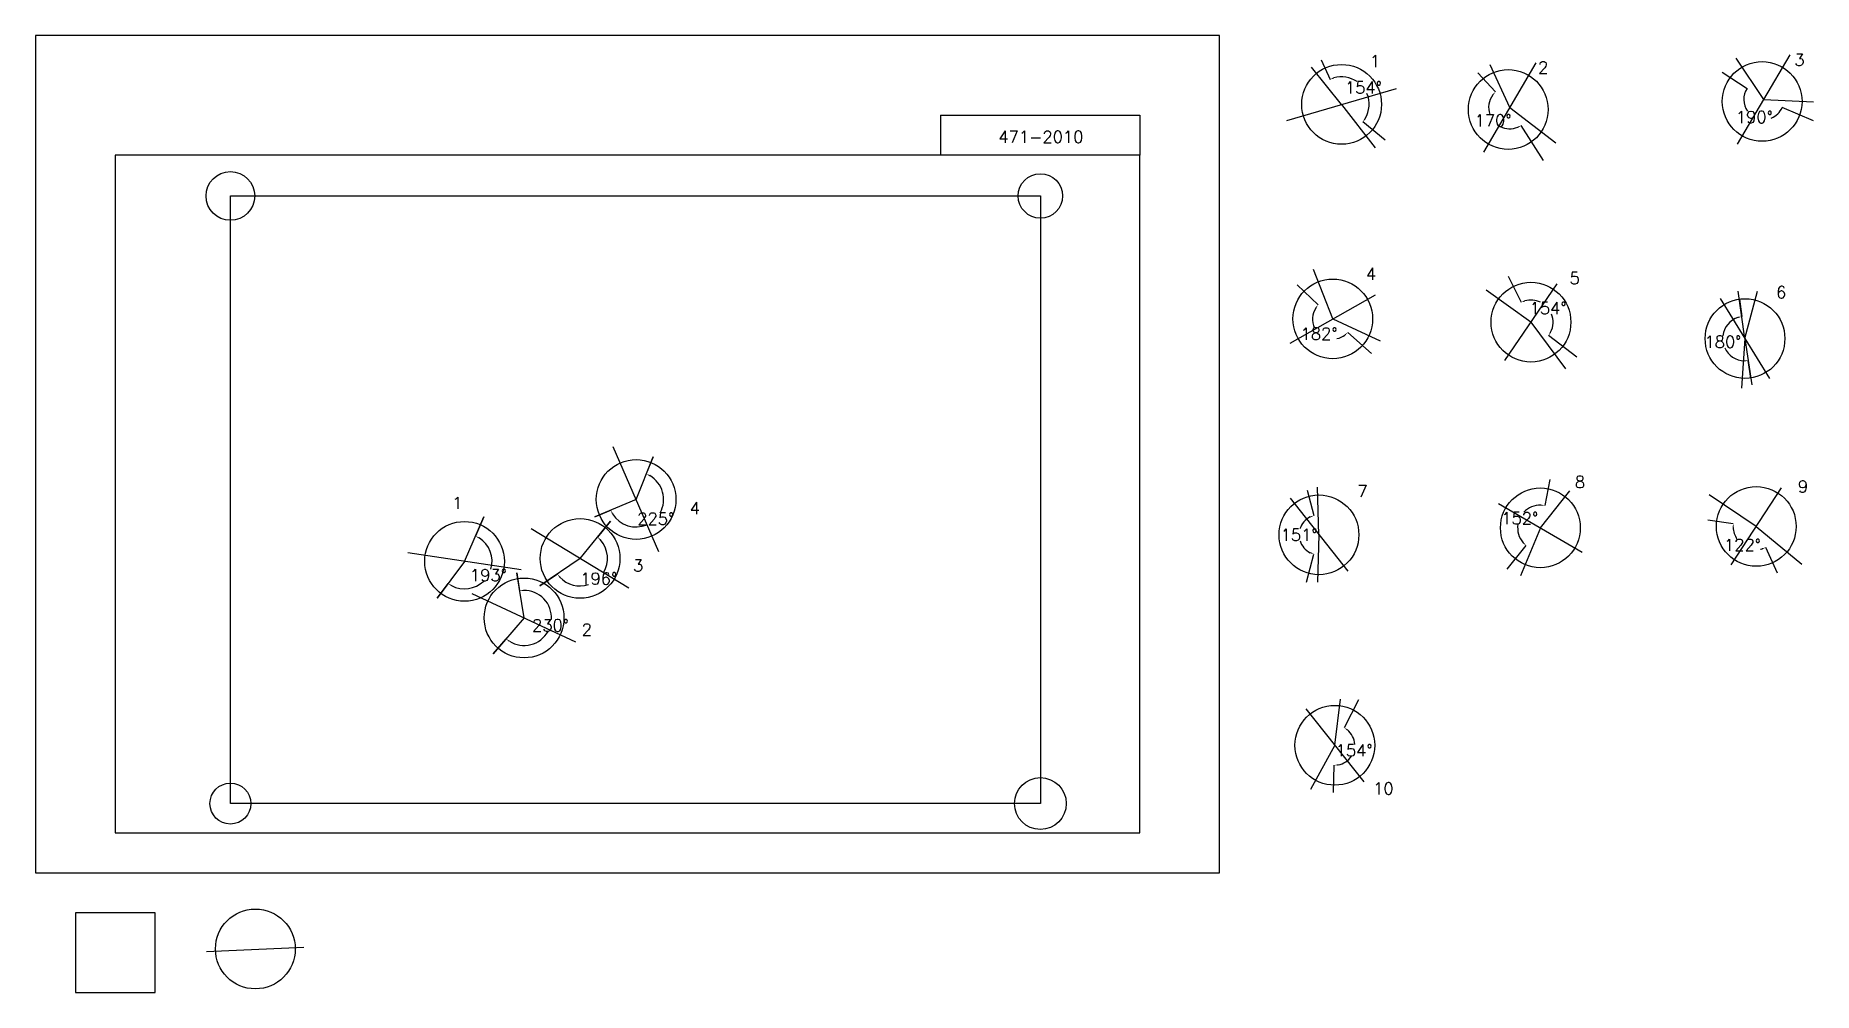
# Model space of a CAD drawing. Extents: x 0 to 2230150, y -150000 to 1050000.
import ezdxf

# ---------------------------------------------------------------- set-up
doc = ezdxf.new("R2010")
doc.units = 0
doc.header["$MEASUREMENT"] = 0
doc.layers.get('0').update_dxf_attribs({"linetype": 'CONTINUOUS'})
doc.layers.get('Defpoints').update_dxf_attribs({"linetype": 'CONTINUOUS'})
for name, color, linetype in [('_0-0_', 7, 'CONTINUOUS'), ('_0-1_V-nasSTD', 7, 'CONTINUOUS'), ('_0-2_番号', 7, 'CONTINUOUS'), ('ADD_LINE', 7, 'CONTINUOUS'), ('文字', 7, 'CONTINUOUS'), ('画像', 7, 'CONTINUOUS')]:
    doc.layers.add(name, color=color, linetype=linetype)
doc.layers.add('位置合わせ用', color=7, linetype='CONTINUOUS', plot=False)
doc.styles.get("Standard").update_dxf_attribs({"font": 'txt', "height": 15000, "bigfont": 'bigfont.shx'})
doc.dimstyles.get("Standard").update_dxf_attribs({"dimtxt": 0.18, "dimasz": 0.18, "dimexe": 0.18, "dimexo": 0.0625, "dimgap": 0.09, "dimtad": 0, "dimtih": 1, "dimtoh": 1, "dimdec": 4, "dimzin": 0, "dimdsep": 46, "dimtxsty": 'Standard', "dimcen": 0.09, "dimadec": 0, "dimazin": 0, "dimtfac": 1, "dimtdec": 4, "dimtofl": 0, "dimtmove": 0, "dimatfit": 3, "dimfxl": 1, "dimtolj": 1, "dimtzin": 0, "dimarcsym": 0})
picture_1 = doc.add_image_def('image1.jpg', size_in_pixel=(800, 600))

# ---------------------------------------------------------------- blocks, each defined once
blk = doc.blocks.new('-000-CCURVE_ORG002')
at = {"layer": '_0-0_', "color": 5, "linetype": 'Continuous'}
for p, q in [((30, -10), (10, -10)), ((10, -10), (10, -30)), ((30, -30), (30, -10)), ((10, -30), (30, -30))]:
    blk.add_line(p, q, dxfattribs=at)
blk = doc.blocks.new('-008-$$ATRU$$11$$背景色$$色$$0_0_0')
at = {"layer": '_0-2_番号'}
blk.add_blockref('-000-CCURVE_ORG002', (0, 0), dxfattribs=at)
blk = doc.blocks.new('*D27')
at = {"layer": 'ADD_LINE', "color": 0, "linetype": 'Continuous', "lineweight": -2}
for p, q in [((1612482, 1019756), (1623866, 995044)), ((1692790, 918934), (1664951, 941812))]:
    blk.add_line(p, q, dxfattribs=at)
for start, end in [(55.935441, 106.423298), (328.898292, 23.176446)]:
    blk.add_arc((1638300, 963714), 34496, start, end, dxfattribs=at)
at = {"layer": 'ADD_LINE', "color": 0}
for points in [[(1628254, 997582), (1628840, 996022), (1623866, 995045)], [(1667157, 946376), (1668518, 945414), (1664951, 941812)]]:
    blk.add_solid(points, dxfattribs=at)
at = {"layer": 'Defpoints', "color": 0}
for p in [(1612482, 1019756), (1638300, 963714), (1672046, 970868), (1692790, 918934)]:
    blk.add_point(p, dxfattribs=at)
at = {"layer": 'ADD_LINE', "color": 0, "linetype": 'Continuous', "insert": (1665608, 984790), "char_height": 15000, "attachment_point": 5}
blk.add_mtext('\\A1;154%%d', dxfattribs=at)
blk = doc.blocks.new('*D28')
at = {"color": 0, "linetype": 'Continuous', "lineweight": -2}
for p, q in [((1809179, 1003391), (1831324, 979396)), ((1891517, 893504), (1863720, 937271))]:
    blk.add_line(p, q, dxfattribs=at)
for start, end in [(143.458517, 199.177328), (242.968088, 291.666013)]:
    blk.add_arc((1849418, 959791), 26678, start, end, dxfattribs=at)
at = {"color": 0}
for points in [[(1828604, 975119), (1827364, 976233), (1831324, 979396)], [(1859646, 934256), (1858888, 935740), (1863721, 937271)]]:
    blk.add_solid(points, dxfattribs=at)
at = {"layer": 'Defpoints', "color": 0}
for p in [(1809179, 1003391), (1849418, 959791), (1823088, 955491), (1891518, 893504)]:
    blk.add_point(p, dxfattribs=at)
at = {"color": 0, "linetype": 'Continuous', "insert": (1828270, 943528), "char_height": 15000, "attachment_point": 5}
blk.add_mtext('\\A1;170%%d', dxfattribs=at)
blk = doc.blocks.new('*D31')
at = {"layer": 'ADD_LINE', "color": 0, "linetype": 'Continuous', "lineweight": -2}
for p, q in [((2115662, 1004203), (2146913, 983688)), ((2230150, 942907), (2190978, 959896))]:
    blk.add_line(p, q, dxfattribs=at)
for start, end in [(146.716384, 215.556167), (291.744567, 336.55299)]:
    blk.add_arc((2167922, 969896), 25131, start, end, dxfattribs=at)
at = {"layer": 'ADD_LINE', "color": 0}
for points in [[(2146913, 983688), (2146913, 983688), (2146913, 983688)], [(2190978, 959896), (2190978, 959896), (2190978, 959896)]]:
    blk.add_solid(points, dxfattribs=at)
at = {"layer": 'Defpoints', "color": 0}
for p in [(2115662, 1004204), (2167922, 969896), (2146156, 957332), (2230150, 942907)]:
    blk.add_point(p, dxfattribs=at)
at = {"layer": 'ADD_LINE', "color": 0, "linetype": 'Continuous', "insert": (2155982, 947782), "char_height": 15000, "attachment_point": 5}
blk.add_mtext('\\A1;190%%d', dxfattribs=at)
blk = doc.blocks.new('*D492')
at = {"color": 0, "linetype": 'Continuous', "lineweight": -2}
for p, q in [((1582560, 737261), (1608834, 712185)), ((1675657, 651191), (1646046, 677753))]:
    blk.add_line(p, q, dxfattribs=at)
for start, end in [(147.654398, 205.986177), (282.024317, 306.788949)]:
    blk.add_arc((1627174, 694681), 25352, start, end, dxfattribs=at)
at = {"color": 0}
for points in [[(1606412, 707733), (1605099, 708759), (1608834, 712185)], [(1642919, 673763), (1641794, 674993), (1646046, 677753)]]:
    blk.add_solid(points, dxfattribs=at)
at = {"layer": 'Defpoints', "color": 0}
for p in [(1582560, 737262), (1627174, 694681), (1602920, 687300), (1675658, 651190)]:
    blk.add_point(p, dxfattribs=at)
at = {"color": 0, "linetype": 'Continuous', "insert": (1609955, 676073), "char_height": 15000, "attachment_point": 5}
blk.add_mtext('\\A1;182%%d', dxfattribs=at)
blk = doc.blocks.new('*D493')
at = {"color": 0, "linetype": 'Continuous', "lineweight": -2}
for p, q in [((1847215, 748386), (1863522, 715452)), ((1933285, 646506), (1897834, 673710))]:
    blk.add_line(p, q, dxfattribs=at)
for start, end in [(64.877904, 105.999917), (332.840982, 21.383423)]:
    blk.add_arc((1875830, 690596), 27737, start, end, dxfattribs=at)
at = {"color": 0}
for points in [[(1867883, 718035), (1868485, 716481), (1863522, 715453)], [(1899804, 678380), (1901213, 677489), (1897835, 673710)]]:
    blk.add_solid(points, dxfattribs=at)
at = {"layer": 'Defpoints', "color": 0}
for p in [(1847214, 748386), (1887525, 715747), (1875830, 690596), (1933286, 646506)]:
    blk.add_point(p, dxfattribs=at)
at = {"color": 0, "linetype": 'Continuous', "insert": (1897257, 708209), "char_height": 15000, "attachment_point": 5}
blk.add_mtext('\\A1;154%%d', dxfattribs=at)
blk = doc.blocks.new('*D494')
at = {"color": 0, "linetype": 'Continuous', "lineweight": -2}
for p, q in [((2097719, 442479), (2129651, 438247)), ((2185031, 375777), (2170441, 407971))]:
    blk.add_line(p, q, dxfattribs=at)
for start, end in [(182.32444, 213.011449), (280.28229, 284.506363)]:
    blk.add_arc((2158450, 434431), 29051, start, end, dxfattribs=at)
at = {"color": 0}
for points in [[(2130255, 433215), (2128590, 433290), (2129651, 438247)], [(2166004, 405520), (2165449, 407092), (2170441, 407970)]]:
    blk.add_solid(points, dxfattribs=at)
at = {"layer": 'Defpoints', "color": 0}
for p in [(2097719, 442479), (2158450, 434431), (2134111, 418569), (2185032, 375776)]:
    blk.add_point(p, dxfattribs=at)
at = {"color": 0, "linetype": 'Continuous', "insert": (2141135, 411104), "char_height": 15000, "attachment_point": 5}
blk.add_mtext('\\A1;122%%d', dxfattribs=at)
blk = doc.blocks.new('*D495')
at = {"color": 0, "linetype": 'Continuous', "lineweight": -2}
for p, q in [((1899485, 493442), (1893065, 460614)), ((1845899, 380648), (1869761, 410403))]:
    blk.add_line(p, q, dxfattribs=at)
for start, end in [(88.997379, 136.834749), (170.916699, 221.208715)]:
    blk.add_arc((1887594, 432640), 28505, start, end, dxfattribs=at)
at = {"color": 0}
for points in [[(1888005, 460311), (1888181, 461969), (1893065, 460615)], [(1865573, 413259), (1866726, 414463), (1869761, 410403)]]:
    blk.add_solid(points, dxfattribs=at)
at = {"layer": 'Defpoints', "color": 0}
for p in [(1899486, 493442), (1869381, 454567), (1887594, 432640), (1845899, 380648)]:
    blk.add_point(p, dxfattribs=at)
at = {"color": 0, "linetype": 'Continuous', "insert": (1861739, 444640), "char_height": 15000, "attachment_point": 5}
blk.add_mtext('\\A1;152%%d', dxfattribs=at)
blk = doc.blocks.new('*D496')
at = {"color": 0, "linetype": 'Continuous', "lineweight": -2}
for p, q in [((1594921, 479957), (1603443, 448007)), ((1594453, 364310), (1603625, 399771))]:
    blk.add_line(p, q, dxfattribs=at)
for start, end in [(116.442259, 162.722612), (197.730428, 243.989803)]:
    blk.add_arc((1609870, 423913), 24936, start, end, dxfattribs=at)
at = {"color": 0}
for points in [[(1599060, 445461), (1598471, 447020), (1603443, 448007)], [(1598646, 400720), (1599223, 402284), (1603625, 399771)]]:
    blk.add_solid(points, dxfattribs=at)
at = {"layer": 'Defpoints', "color": 0}
for p in [(1594921, 479958), (1587247, 434403), (1609870, 423913), (1594453, 364310)]:
    blk.add_point(p, dxfattribs=at)
at = {"color": 0, "linetype": 'Continuous', "insert": (1584933, 423819), "char_height": 15000, "attachment_point": 5}
blk.add_mtext('\\A1;151%%d', dxfattribs=at)
blk = doc.blocks.new('*D497')
at = {"color": 0, "linetype": 'Continuous', "lineweight": -2}
for p, q in [((2137280, 719501), (2140368, 697666)), ((2151611, 620534), (2148379, 642348))]:
    blk.add_line(p, q, dxfattribs=at)
for start, end in [(108.314688, 172.816777), (204.310121, 268.164898)]:
    blk.add_arc((2144282, 669994), 27948, start, end, dxfattribs=at)
at = {"color": 0}
for points in [[(2135690, 695715), (2135310, 697337), (2140368, 697666)], [(2143435, 641228), (2143339, 642892), (2148379, 642348)]]:
    blk.add_solid(points, dxfattribs=at)
at = {"layer": 'Defpoints', "color": 0}
for p in [(2137280, 719501), (2144282, 669994), (2122350, 652671), (2151611, 620534)]:
    blk.add_point(p, dxfattribs=at)
at = {"color": 0, "linetype": 'Continuous', "insert": (2116623, 665988), "char_height": 15000, "attachment_point": 5}
blk.add_mtext('\\A1;180%%d', dxfattribs=at)
blk = doc.blocks.new('*D662')
at = {"color": 0, "linetype": 'Continuous', "lineweight": -2}
for p, q in [((1659684, 217062), (1641346, 182000)), ((1628066, 100544), (1629066, 134978))]:
    blk.add_line(p, q, dxfattribs=at)
for start, end in [(2.755917, 50.881259), (279.845571, 326.395586)]:
    blk.add_arc((1629789, 159904), 24936, start, end, dxfattribs=at)
at = {"color": 0}
for points in [[(1645980, 179947), (1645064, 178555), (1641346, 182001)], [(1633993, 136166), (1634112, 134504), (1629066, 134978)]]:
    blk.add_solid(points, dxfattribs=at)
at = {"layer": 'Defpoints', "color": 0}
for p in [(1659684, 217062), (1629789, 159904), (1648804, 143771), (1628066, 100544)]:
    blk.add_point(p, dxfattribs=at)
at = {"color": 0, "linetype": 'Continuous', "insert": (1653916, 153603), "char_height": 15000, "attachment_point": 5}
blk.add_mtext('\\A1;154%%d', dxfattribs=at)
blk = doc.blocks.new('*D665')
at = {"layer": 'ADD_LINE', "color": 0, "linetype": 'Continuous', "lineweight": -2}
for p, q in [((774562, 521789), (766017, 500274)), ((701490, 446375), (721499, 454812))]:
    blk.add_line(p, q, dxfattribs=at)
for start, end in [(331.16897, 60.027221), (211.174973, 293.498411)]:
    blk.add_arc((753285, 468214), 34496, start, end, dxfattribs=at)
at = {"layer": 'ADD_LINE', "color": 0}
for points in [[(770881, 498846), (770155, 497346), (766017, 500274)], [(724513, 450736), (723028, 449979), (721499, 454811)]]:
    blk.add_solid(points, dxfattribs=at)
at = {"layer": 'Defpoints', "color": 0}
for p in [(774562, 521790), (701490, 446374), (753285, 468214), (758099, 434056)]:
    blk.add_point(p, dxfattribs=at)
at = {"layer": 'ADD_LINE', "color": 0, "linetype": 'Continuous', "insert": (777931, 444079), "char_height": 15000, "attachment_point": 5}
blk.add_mtext('\\A1;225%%d', dxfattribs=at)
blk = doc.blocks.new('*D668')
at = {"layer": 'ADD_LINE', "color": 0, "linetype": 'Continuous', "lineweight": -2}
for p, q in [((721163, 441043), (704828, 421021)), ((632633, 359718), (654578, 374776))]:
    blk.add_line(p, q, dxfattribs=at)
for start, end in [(328.775213, 42.479608), (222.767548, 287.590659)]:
    blk.add_arc((683022, 394292), 34496, start, end, dxfattribs=at)
at = {"layer": 'ADD_LINE', "color": 0}
for points in [[(709036, 418194), (707891, 416982), (704828, 421021)], [(658350, 371389), (657047, 370348), (654578, 374776)]]:
    blk.add_solid(points, dxfattribs=at)
at = {"layer": 'Defpoints', "color": 0}
for p in [(721163, 441044), (683022, 394292), (716396, 385565), (632633, 359718)]:
    blk.add_point(p, dxfattribs=at)
at = {"layer": 'ADD_LINE', "color": 0, "linetype": 'Continuous', "insert": (706382, 368909), "char_height": 15000, "attachment_point": 5}
blk.add_mtext('\\A1;196%%d', dxfattribs=at)
blk = doc.blocks.new('*D671')
at = {"layer": 'ADD_LINE', "color": 0, "linetype": 'Continuous', "lineweight": -2}
for p, q in [((562371, 446374), (551875, 422261)), ((503819, 344260), (517598, 362896))]:
    blk.add_line(p, q, dxfattribs=at)
for start, end in [(343.584732, 58.164662), (241.832883, 314.156473)]:
    blk.add_arc((538107, 390632), 34496, start, end, dxfattribs=at)
at = {"layer": 'ADD_LINE', "color": 0}
for points in [[(556690, 420677), (555915, 419201), (551875, 422261)], [(522269, 360926), (521378, 359518), (517598, 362895)]]:
    blk.add_solid(points, dxfattribs=at)
at = {"layer": 'Defpoints', "color": 0}
for p in [(562371, 446374), (538107, 390632), (554216, 360129), (503819, 344260)]:
    blk.add_point(p, dxfattribs=at)
at = {"layer": 'ADD_LINE', "color": 0, "linetype": 'Continuous', "insert": (567980, 373384), "char_height": 15000, "attachment_point": 5}
blk.add_mtext('\\A1;193%%d', dxfattribs=at)
blk = doc.blocks.new('*D674')
at = {"layer": 'ADD_LINE', "color": 0, "linetype": 'Continuous', "lineweight": -2}
for p, q in [((603592, 376112), (607232, 353688)), ((574081, 274467), (590324, 293436))]:
    blk.add_line(p, q, dxfattribs=at)
for start, end in [(356.975416, 90.909622), (237.739719, 330.816558)]:
    blk.add_arc((612760, 319638), 34496, start, end, dxfattribs=at)
at = {"layer": 'ADD_LINE', "color": 0}
for points in [[(612139, 354960), (612286, 353300), (607232, 353688)], [(594842, 291138), (593853, 289797), (590324, 293436)]]:
    blk.add_solid(points, dxfattribs=at)
at = {"layer": 'Defpoints', "color": 0}
for p in [(603592, 376112), (612760, 319638), (633049, 291740), (574081, 274466)]:
    blk.add_point(p, dxfattribs=at)
at = {"layer": 'ADD_LINE', "color": 0, "linetype": 'Continuous', "insert": (645973, 310318), "char_height": 15000, "attachment_point": 5}
blk.add_mtext('\\A1;230%%d', dxfattribs=at)

msp = doc.modelspace()

# ---------------------------------------------------------------- linework, layer by layer
at = {"layer": '_0-1_V-nasSTD', "color": 7, "linetype": 'Continuous'}
for p, q in [((1485000, 1050000), (0, 1050000)), ((0, 1050000), (0, 0)), ((1485000, 1050000), (0, 1050000)), ((0, 1050000), (0, 0)), ((1485000, 0), (1485000, 1050000)), ((1485000, 0), (1485000, 1050000)), ((1135000, 950000), (1135000, 900000)), ((1135000, 950000), (1385000, 950000)), ((1385000, 950000), (1385000, 900000)), ((1385000, 900000), (100000, 900000)), ((100000, 900000), (100000, 50000)), ((1385000, 50000), (1385000, 900000)), ((100000, 50000), (1385000, 50000)), ((0, 0), (1485000, 0)), ((0, 0), (1485000, 0))]:
    msp.add_line(p, q, dxfattribs=at)
at = {"layer": 'ADD_LINE', "color": 5, "linetype": 'Continuous'}
for p, q in [((1638300.12759, 963713.94411), (1600657, 1010465.5)), ((1849417.68706, 959791.40858), (1824731.61592, 1013095)), ((2167921.53926, 969895.92252), (2133337.061, 1021586.01265)), ((1638300.12759, 963713.94411), (1680185.5, 909330)), ((1849417.68706, 959791.40858), (1907070.5, 915461)), ((2167921.53926, 969895.92252), (2230150.4375, 966693.63309)), ((1627173.85936, 694681.42053), (1603053, 756584)), ((1875829.60478, 690595.69901), (1819695, 730821)), ((2144282.17651, 669993.66595), (2135874.84661, 729434.5)), ((2144282.17651, 669993.66595), (2159881.11393, 729434.5)), ((1627173.85936, 694681.42053), (1686782, 666999.5)), ((1875829.60478, 690595.69901), (1919233, 631868.5)), ((2144282.17651, 669993.66595), (2139973.5, 607862)), ((2144282.17651, 669993.66595), (2152852.5, 612158.5)), ((753284.75, 468213.94411), (774562.5, 521789.5)), ((1609869.59541, 423912.59025), (1607859.5021, 483624.43754)), ((1887594.19761, 432639.77192), (1924592.5, 479202.5)), ((2158449.59821, 434430.75199), (2099218, 473956.5)), ((538106.75, 390632.44411), (562371, 446374.5)), ((753284.75, 468213.94411), (701490, 446374.5)), ((683022.25, 394291.94411), (721163.18862, 441043.5)), ((1609869.59541, 423912.59025), (1608159.50179, 364310.06247)), ((1887594.19761, 432639.77192), (1862762, 372404)), ((2158449.59821, 434430.75199), (2215384.5, 387018.5)), ((538106.75, 390632.44411), (503819, 344260)), ((683022.25, 394291.94411), (632633, 359718)), ((612760.25, 319638.44411), (603591.5, 376112.5)), ((612760.25, 319638.44411), (574081, 274466.5)), ((1629789, 159904), (1636845.5, 217647.28885)), ((1629789, 159904), (1599375.79815, 104642.5))]:
    msp.add_line(p, q, dxfattribs=at)
at = {"layer": 'ADD_LINE', "color": 1, "linetype": 'Continuous'}
for p, q in [((1816519.43706, 903878.65858), (1882315.93706, 1015704.15858)), ((2135023.28926, 913983.17252), (2200819.78926, 1025808.67252)), ((1569397.37759, 943664.44411), (1707202.87759, 983763.44411)), ((1843082.10478, 642335.94901), (1908577.10478, 738855.44901)), ((1573690.48436, 664418.92053), (1680657.23436, 724943.92053)), ((2113351.05151, 720119.29095), (2175213.30151, 619868.04095)), ((781863.74275, 402389.84076), (724705.75725, 534038.04746)), ((1573599.84541, 469670.84025), (1646139.34541, 378154.34025)), ((2126994.59821, 386171.00199), (2189904.59821, 482690.50199)), ((1835025.69761, 463233.02192), (1940162.69761, 402046.52192)), ((744324.56953, 356987.82868), (621719.93047, 431596.05954)), ((609094.01357, 380126.26409), (467119.48643, 401138.62413)), ((677863.40025, 289453.16235), (547657.09975, 349823.72588)), ((1593519.25, 205662.25), (1666058.75, 114145.75)), ((214262.32302, -98799.56876), (336470.78129, -93322.43898))]:
    msp.add_line(p, q, dxfattribs=at)
at = {"layer": 'ADD_LINE', "color": 5, "linetype": 'ByBlock'}
for centre in [(1638300.12759, 963713.94411), (1847299.84098, 957259.81804), (2165803.69318, 967364.33199), (1627173.85936, 694681.42053), (1875829.60478, 690595.69901), (2144282.17651, 669993.66595), (753284.75, 468213.94411), (1609869.59541, 423912.59025), (1887594.19761, 432639.77192), (2158449.59821, 434430.75199), (538106.75, 390632.44411), (683022.25, 394291.94411), (612760.25, 319638.44411), (1629789, 159904), (275704.61091, -95468.83904)]:
    msp.add_circle(centre, 50000, dxfattribs=at)
at = {"layer": '位置合わせ用', "color": 5, "linetype": 'Continuous'}
for centre, radius in [((244424.4, 848880.595), 30579.2687), ((1260424.4, 848880.595), 27848.33235), ((244424.4, 86880.595), 25672.78835), ((1260424.4, 86880.595), 32483.49996)]:
    msp.add_circle(centre, radius, dxfattribs=at)

# ---------------------------------------------------------------- block references
at = {"layer": '_0-0_', "xscale": 5000, "yscale": 5000, "zscale": 5000}
msp.add_blockref('-008-$$ATRU$$11$$背景色$$色$$0_0_0', (0, 0), dxfattribs=at)

# ---------------------------------------------------------------- texts
at = {"layer": '文字', "color": 5, "linetype": 'Continuous'}
for s, p in [('3', (2206162.5, 1012123.5)), ('1', (1673664.84659, 1010338.61449)), ('2', (1884735.5, 1002469.5)), ('4', (1668695.5, 743754)), ('5', (1924216.5, 738393)), ('6', (2183311.5, 720524.5)), ('8', (1930840.69761, 482615.93968)), ('9', (2210625.69761, 476897.98348)), ('1', (522632.5, 456280)), ('7', (1657991.59541, 471180.02727)), ('4', (820515, 449693)), ('3', (749521, 377967)), ('2', (685114, 297458)), ('10', (1677911, 98195.5))]:
    msp.add_text(s, height=15000, dxfattribs=at).set_placement(p)
at = {"layer": '文字', "linetype": 'Continuous'}
msp.add_text('471-2010', height=15000, dxfattribs=at).set_placement((1207698.06436, 915464.91089))

# ---------------------------------------------------------------- dimensions: what is measured, and where the dimension line sits
at = {"color": 5, "linetype": 'Continuous'}
for base, center, p1, p2, picture, middle in [((1823088.23526, 955490.96023), (1849417.68706, 959791.40858), (1809178.77504, 1003391.05715), (1891517.5, 893504), '*D28', (1828269.9978, 943527.67201)), ((1602919.66927, 687300.1765), (1627173.85936, 694681.42053), (1582560, 737261.5), (1675657.5, 651190.5), '*D492', (1609955.37168, 676073.03042)), ((1887525.02456, 715746.55986), (1875829.60478, 690595.69901), (1847214.5, 748386.5), (1933285.5, 646506), '*D493', (1897256.73514, 708208.95339)), ((2122350.14113, 652670.99813), (2144282.17651, 669993.66595), (2137279.85621, 719500.91301), (2151611.40936, 620533.75951), '*D497', (2116622.71578, 665988.26601)), ((1869381.14317, 454567.03326), (1887594.19761, 432639.77192), (1899485.5, 493442.5), (1845899, 380648), '*D495', (1861738.50652, 444639.91276)), ((1587247.09662, 434402.94997), (1609869.59541, 423912.59025), (1594921, 479957.5), (1594452.55209, 364310), '*D496', (1584933.35154, 423818.56891)), ((2134111.47282, 418568.6119), (2158449.59821, 434430.75199), (2097719, 442479), (2185031.5, 375776.5), '*D494', (2141135.0292, 411103.5675)), ((1648803.90553, 143771.4718), (1629789, 159904), (1659684.47103, 217061.94462), (1628066.5, 100544), '*D662', (1653916.18486, 153602.8851))]:
    dim = msp.add_angular_dim_3p(base=base, center=center, p1=p1, p2=p2, dimstyle='Standard', override={"dimasz": 5000, "dimtmove": 2}, dxfattribs=at)
    dim.commit()
    dim.dimension.update_dxf_attribs({"geometry": picture, "text_midpoint": middle})
at = {"layer": 'ADD_LINE', "color": 5, "linetype": 'Continuous'}
for base, center, p1, p2, override, picture, middle in [((1672045.78438, 970867.8893), (1638300.12759, 963713.94411), (1612481.5, 1019756.5), (1692790, 918933.5), {"dimasz": 5000, "dimtmove": 2}, '*D27', (1665608.30751, 984790.2719)), ((2146156.07889, 957332.10205), (2167921.53926, 969895.92252), (2115661.5, 1004203.5), (2230150.5, 942906.93528), {"dimtmove": 2}, '*D31', (2155981.84538, 947781.93238)), ((758098.54884, 434055.84661), (753284.75, 468213.94411), (774562.5, 521789.5), (701490, 446374.5), {"dimasz": 5000, "dimtmove": 2}, '*D665', (777931.39518, 444079.09037)), ((554216.0561, 360129.35343), (538106.75, 390632.44411), (562371, 446374.5), (503819, 344260), {"dimasz": 5000, "dimtmove": 2}, '*D671', (567980.46981, 373383.9906)), ((716395.81733, 385565.35902), (683022.25, 394291.94411), (721163.18862, 441043.5), (632633, 359718), {"dimasz": 5000, "dimtmove": 2}, '*D668', (706381.95822, 368909.42422)), ((633048.76791, 291739.97955), (612760.25, 319638.44411), (603591.5, 376112.5), (574081, 274466.5), {"dimasz": 5000, "dimtmove": 2}, '*D674', (645972.92162, 310318.21192))]:
    dim = msp.add_angular_dim_3p(base=base, center=center, p1=p1, p2=p2, dimstyle='Standard', override=override, dxfattribs=at)
    dim.commit()
    dim.dimension.update_dxf_attribs({"geometry": picture, "text_midpoint": middle})

# ---------------------------------------------------------------- pictures from other files: only their frames are drawn
at = {"layer": '画像', "color": 5, "linetype": 'Continuous'}
image = msp.add_image(picture_1, insert=(244424.4, 86880.595), size_in_units=(1016000, 762000), dxfattribs=at)
image.dxf.flags = 7

doc.saveas('drawing.dxf')
